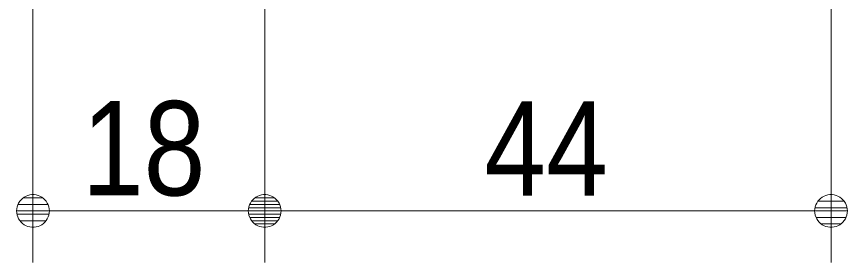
# Model space of a CAD drawing. Units: millimetres, scale not verified, with parts at other scales. Extents: x -6062 to 6062, y -3045 to 3045.
# Drawn here: x 818.3 to 1141, y -2320 to -2224.5 of the extents above; entities that cross this region are included whole.
import ezdxf
from ezdxf.enums import TextEntityAlignment as Align

# ---------------------------------------------------------------- set-up
doc = ezdxf.new("R2010")
doc.units = ezdxf.units.MM
doc.header["$LTSCALE"] = 20
doc.layers.add('0-3_2寸法-1', color=7, linetype='Continuous', lineweight=9)
doc.layers.add('0-4_0', color=7, linetype='Continuous', lineweight=9)
doc.styles.add('ＭＳ Ｐゴシック', font='')
doc.styles.get('ＭＳ Ｐゴシック').set_extended_font_data('MS PGothic')

# ---------------------------------------------------------------- blocks, each defined once
blk = doc.blocks.new('_Dot')
at = {"layer": '0-4_0'}
for p, q in [((7.99, 6), (-7.99, 6)), ((-10, 0), (-20, 0)), ((9.78, 2), (-9.78, 2)), ((9.16, -3.98), (-9.16, -3.98)), ((6, -7.98), (-6, -7.98))]:
    blk.add_line(p, q, dxfattribs=at)
for points in [[(10, 0), (9.92, 1.25), (9.69, 2.49), (9.3, 3.68), (8.76, 4.82), (8.09, 5.88), (7.29, 6.85), (6.37, 7.71), (5.36, 8.44), (4.26, 9.05), (3.09, 9.51), (1.87, 9.82), (0.63, 9.98), (-0.63, 9.98), (-1.87, 9.82), (-3.09, 9.51), (-4.26, 9.05), (-5.36, 8.44), (-6.37, 7.71), (-7.29, 6.85), (-8.09, 5.88), (-8.76, 4.82), (-9.3, 3.68), (-9.69, 2.49), (-9.92, 1.25), (-10, 0), (0, 0)], [(-10, 0), (-9.92, -1.25), (-9.69, -2.49), (-9.3, -3.68), (-8.76, -4.82), (-8.09, -5.88), (-7.29, -6.85), (-6.37, -7.71), (-5.36, -8.44), (-4.26, -9.05), (-3.09, -9.51), (-1.87, -9.82), (-0.63, -9.98), (0.63, -9.98), (1.87, -9.82), (3.09, -9.51), (4.26, -9.05), (5.36, -8.44), (6.37, -7.71), (7.29, -6.85), (8.09, -5.88), (8.76, -4.82), (9.3, -3.68), (9.69, -2.49), (9.92, -1.25), (10, 0), (0, 0)]]:
    blk.add_lwpolyline(points, close=True, dxfattribs=at)

msp = doc.modelspace()

# ---------------------------------------------------------------- linework, layer by layer
at = {"layer": '0-3_2寸法-1'}
for p, q in [((824.68, -1955), (824.68, -2320)), ((914.68, -2008), (914.68, -2320)), ((914.68, -2008), (914.68, -2320)), ((1134.68, -2220), (1134.68, -2320)), ((837.4, -2300), (901.97, -2300)), ((1121.97, -2300), (927.4, -2300))]:
    msp.add_line(p, q, dxfattribs=at)

# ---------------------------------------------------------------- block references
at = {"layer": '0-3_2寸法-1', "xscale": 0.6356201, "yscale": 0.6356201, "rotation": 180}
for p in [(824.68, -2300), (914.68, -2300)]:
    msp.add_blockref('_Dot', p, dxfattribs=at)
at = {"layer": '0-3_2寸法-1', "xscale": 0.6356201, "yscale": 0.6356201}
for p in [(914.68, -2300), (1134.68, -2300)]:
    msp.add_blockref('_Dot', p, dxfattribs=at)

# ---------------------------------------------------------------- texts
at = {"layer": '0-3_2寸法-1', "style": 'ＭＳ Ｐゴシック', "width": 0.9}
for s, p in [('18', (843.65, -2304.96)), ('44', (999.99, -2305.06))]:
    msp.add_text(s, height=36.66, dxfattribs=at).set_placement(p, align=Align.BOTTOM_LEFT)

doc.saveas('drawing.dxf')
